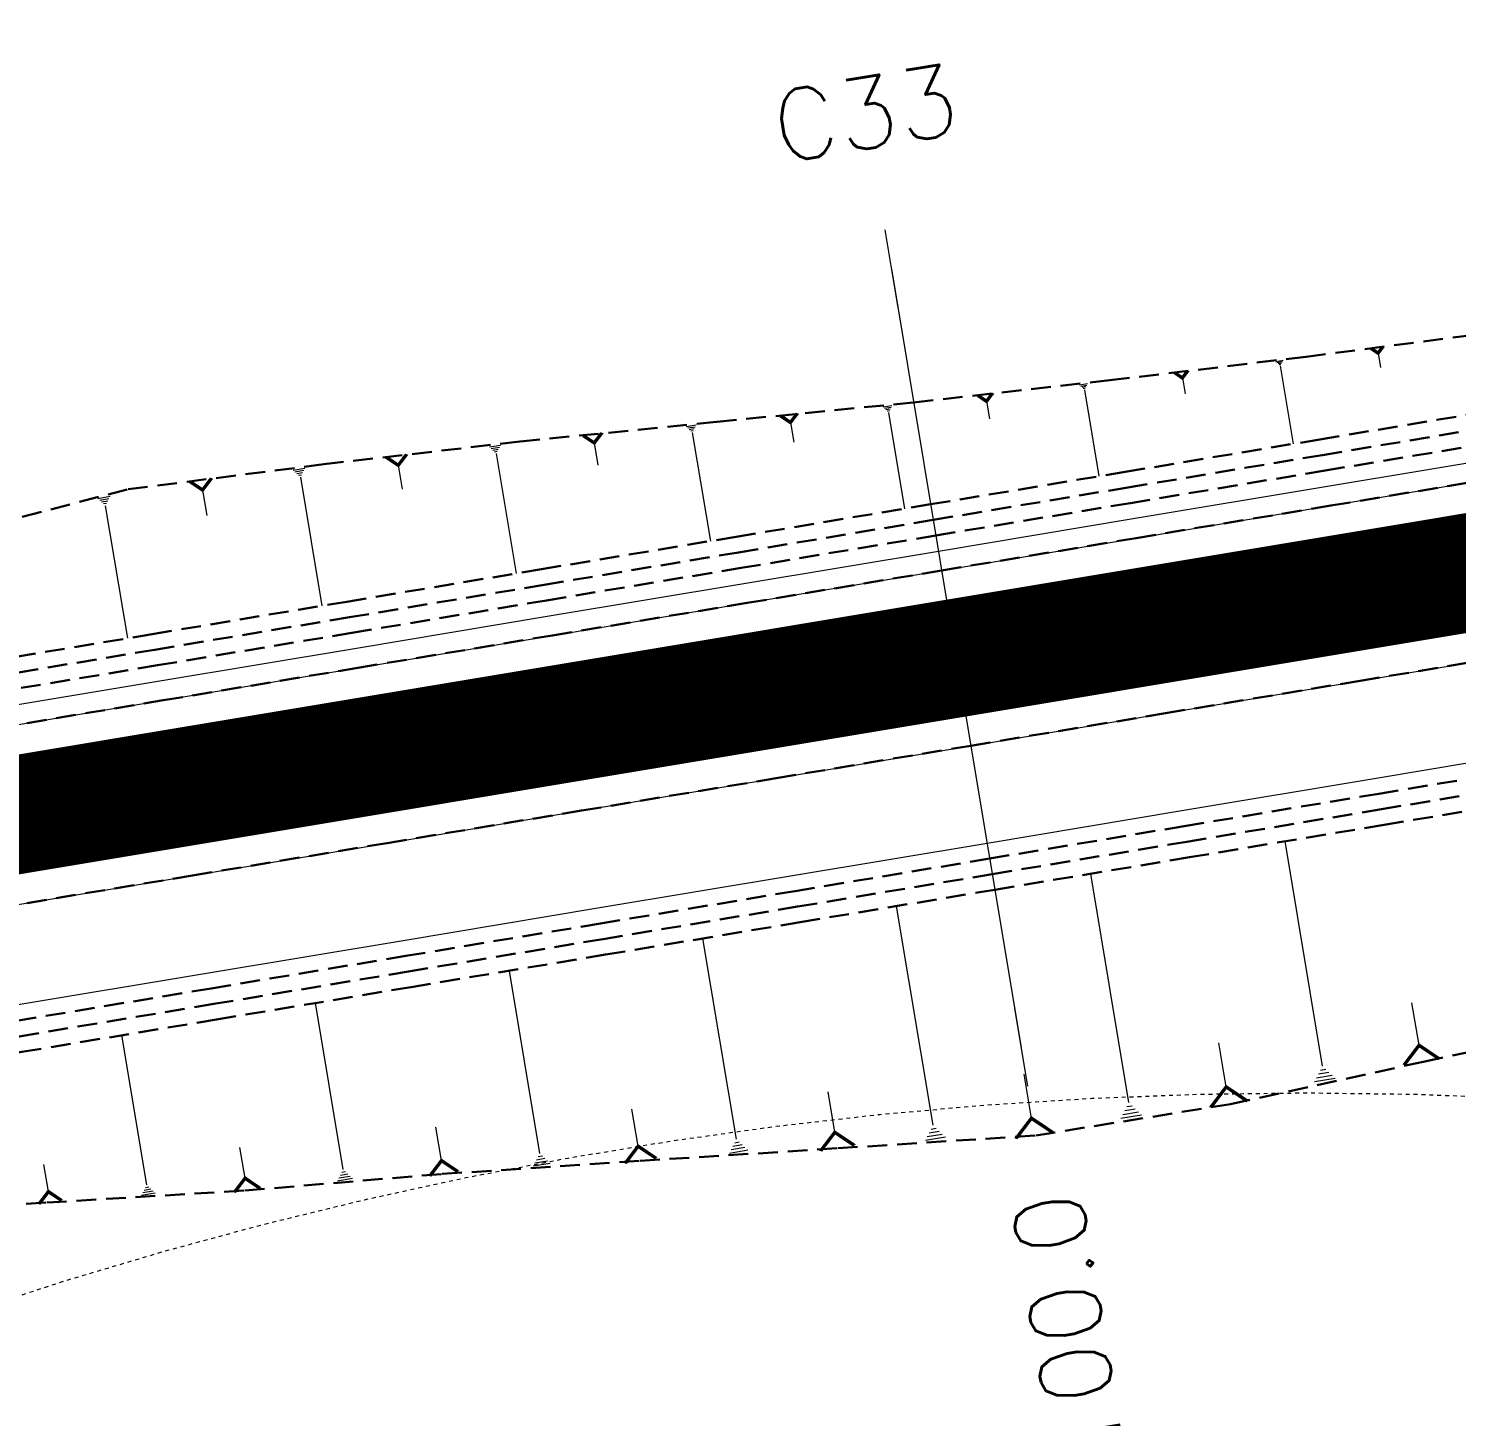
# Model space of a CAD drawing. Header units: metres. Extents: x 544752 to 548977, y 1840603 to 1844608.
# Drawn here: x 548291.02 to 548327.2, y 1841714.49 to 1841749.66 of the extents above; entities that cross this region are included whole.
import ezdxf

# ---------------------------------------------------------------- set-up
doc = ezdxf.new("R2010")
doc.units = ezdxf.units.M
doc.header["$MEASUREMENT"] = 0
for name, pattern in [('ACAD_ISO02W100', [15, 12, -3]), ('Anordnung Grundriss$0$GESTRICHELT', [0.75, 0.5, -0.25]), ('HIDDEN', [0.375, 0.25, -0.125])]:
    doc.linetypes.add(name, pattern=pattern)
doc.layers.add('C-ROAD', color=7, linetype='Continuous')
for name, color, linetype, lineweight in [('C-ROAD-CORR', 5, 'Continuous', 0), ('C-ROAD-SAMP', 150, 'HIDDEN', 0), ('C-ROAD-SAMP-TEXT', 11, 'Continuous', 0), ('C-TOPO-FEAT', 94, 'Continuous', 5), ('Đường', 5, 'ACAD_ISO02W100', 5)]:
    doc.layers.add(name, color=color, linetype=linetype, lineweight=lineweight)

# ---------------------------------------------------------------- blocks, each defined once
blk = doc.blocks.new('TB')
at = {"layer": 'Defpoints', "color": 5, "linetype": 'Anordnung Grundriss$0$GESTRICHELT', "lineweight": 5, "ltscale": 0.2}
blk.add_circle((-0.4049538253086098, -1.769394799566726e-07), 105.7280000291212, dxfattribs=at)

msp = doc.modelspace()

# ---------------------------------------------------------------- linework, layer by layer
at = {"layer": 'C-ROAD-CORR', "color": 160, "linetype": 'Continuous'}
for p, q in [((548325.2167792142, 1841741.432932941, 511.4804253833009), (548325.2775108424, 1841741.068661792, 511.1111263169915)), ((548322.8081979646, 1841741.24492919, 511.4662132292452), (548322.6278067505, 1841741.214854198, 511.4662132292452)), ((548322.7906615617, 1841741.211104614, 511.4357330465833), (548322.655368151, 1841741.18854837, 511.4357330465833)), ((548322.7731251586, 1841741.177280038, 511.4052528639214), (548322.6829295517, 1841741.162242541, 511.4052528639214)), ((548322.7555887557, 1841741.143455461, 511.3747726812595), (548322.7104909522, 1841741.135936713, 511.3747726812595)), ((548322.7380523528, 1841741.109630885, 511.3442924985976), (548323.067427047, 1841739.134026052, 509.3414190266435)), ((548320.2571125586, 1841740.804458929, 511.2264786896142), (548320.3240534798, 1841740.40294415, 510.8194219308652)), ((548317.8534924795, 1841740.653441293, 511.248024940459), (548317.653458223, 1841740.620091394, 511.248024940459)), ((548317.8340465141, 1841740.615933513, 511.2142257295696), (548317.6840208216, 1841740.590921089, 511.2142257295696)), ((548317.8146005486, 1841740.578425733, 511.1804265186803), (548317.7145834203, 1841740.561750783, 511.1804265186803)), ((548317.7951545832, 1841740.540917953, 511.1466273077909), (548317.7451460189, 1841740.532580478, 511.1466273077909)), ((548317.7757086176, 1841740.503410173, 511.1128280969016), (548318.1409493668, 1841738.312679064, 508.8918590294227)), ((548312.8961629593, 1841740.099567274, 511.0675483607085), (548312.6732991501, 1841740.062411211, 511.0675483607085)), ((548312.8744976604, 1841740.057778798, 511.0298917062481), (548312.7073498035, 1841740.02991175, 511.0298917062481)), ((548312.8528323616, 1841740.015990322, 510.9922350517876), (548312.741400457, 1841739.99741229, 510.9922350517876)), ((548312.8311670627, 1841739.974201846, 510.9545783973271), (548312.7754511104, 1841739.96491283, 510.9545783973271)), ((548315.2930572062, 1841740.213443188, 511.0103668279388), (548315.3674026078, 1841739.76751599, 510.5582846393018)), ((548307.9350938179, 1841739.606045309, 510.9475454945153), (548307.6842942232, 1841739.564231765, 510.9475454945153)), ((548310.3234821234, 1841739.675744386, 510.8480528811121), (548310.4069294045, 1841739.175223689, 510.3406236572947)), ((548312.8095017639, 1841739.932413369, 510.9169217428666), (548313.2164267875, 1841737.491658031, 508.4424774426525)), ((548307.9107127927, 1841739.559018684, 510.9051686110049), (548307.7226130966, 1841739.527658526, 510.9051686110049)), ((548307.8863317673, 1841739.511992058, 510.8627917274944), (548307.7609319701, 1841739.491085286, 510.8627917274944)), ((548307.8619507421, 1841739.464965433, 510.8204148439839), (548307.7992508435, 1841739.454512047, 510.8204148439839)), ((548307.8375697169, 1841739.417938807, 510.7780379604734), (548308.29550244, 1841736.6712369, 507.9934242083419)), ((548302.9750868169, 1841739.094876481, 510.8098625414037), (548302.6978440554, 1841739.048654307, 510.8098625414037)), ((548302.9481351675, 1841739.042891582, 510.7630176323303), (548302.7402030962, 1841739.008224952, 510.7630176323303)), ((548302.9211835179, 1841738.990906683, 510.7161727232569), (548302.7825621371, 1841738.967795596, 510.7161727232569)), ((548302.8942318684, 1841738.938921785, 510.6693278141835), (548302.8249211779, 1841738.927366241, 510.6693278141835)), ((548302.8672802189, 1841738.886936886, 510.6224829051101), (548303.3734952824, 1841735.850635241, 507.5442721634601)), ((548305.3519564262, 1841739.156962833, 510.7048262458054), (548305.4451077958, 1841738.598236558, 510.1383880521602)), ((548298.0198168772, 1841738.511375678, 510.5996826648135), (548297.7222543341, 1841738.461765771, 510.5996826648135)), ((548300.3852761143, 1841738.591104846, 510.5141006363426), (548300.4866329937, 1841737.98316154, 509.8977660839201)), ((548297.9908898771, 1841738.455580682, 510.5494043809458), (548297.7677179698, 1841738.418373252, 510.5494043809458)), ((548297.9619628771, 1841738.399785687, 510.4991260970781), (548297.8131816054, 1841738.374980733, 510.4991260970781)), ((548297.933035877, 1841738.343990691, 510.4488478132105), (548297.8586452411, 1841738.331588214, 510.4488478132105)), ((548297.9041088768, 1841738.288195696, 510.3985695293428), (548298.4474256464, 1841735.029356282, 507.0947494018256)), ((548293.0805592851, 1841737.796403558, 510.2571762844463), (548292.773910234, 1841737.74527874, 510.2571762844463)), ((548295.425359482, 1841737.964839638, 510.2623842842701), (548295.532996085, 1841737.319230255, 509.6078637619576)), ((548293.0507489567, 1841737.738904781, 510.2053626795332), (548292.8207621683, 1841737.700561167, 510.2053626795332)), ((548293.0209386282, 1841737.681406003, 510.15354907462), (548292.8676141027, 1841737.655843595, 510.15354907462)), ((548292.9911282999, 1841737.623907226, 510.1017354697069), (548292.914466037, 1841737.611126021, 510.1017354697069)), ((548292.9613179713, 1841737.566408449, 510.0499218647937), (548293.5212257142, 1841734.2080556, 506.6452147501741)), ((548323.812251161, 1841723.36567277, 514.8702963279777), (548322.8623557587, 1841729.063189853, 509.0941382463064)), ((548318.9007142751, 1841722.441215275, 514.5247002838793), (548317.9336890386, 1841728.241477906, 508.6443784907861)), ((548313.9403520192, 1841721.86797476, 513.8255034842832), (548313.0144890377, 1841727.421344259, 508.1954826097229)), ((548308.9564782872, 1841721.512689687, 512.9085909575512), (548308.1077684214, 1841726.603291187, 507.7477255204118)), ((548303.972807134, 1841721.153897033, 511.9951376368368), (548303.2006759333, 1841725.785176116, 507.2999344963542)), ((548298.9922189565, 1841720.748998379, 511.1272608346351), (548298.2891040925, 1841724.966314243, 506.8517347141849)), ((548326.2552865633, 1841723.894180263, 514.9754745856713), (548326.0758148065, 1841724.970660261, 513.8841362804022)), ((548294.0110449097, 1841720.354980099, 510.2486644842979), (548293.3787271555, 1841724.147651585, 506.4036439715757)), ((548321.3688374626, 1841722.839134405, 514.7631091006256), (548321.1818430448, 1841723.960735675, 513.6260267284549)), ((548316.4322336256, 1841722.046595642, 514.2829952100864), (548316.2461936206, 1841723.162472299, 513.1517164661675)), ((548323.6099557345, 1841722.975481171, 515.2219078618734), (548324.1301923761, 1841723.062215513, 515.2219078618734)), ((548323.6605295911, 1841723.073029071, 515.1340049783995), (548324.0507070723, 1841723.138079827, 515.1340049783995)), ((548323.7111034477, 1841723.170576971, 515.0461020949256), (548323.9712217685, 1841723.213944141, 515.0461020949256)), ((548323.7616773044, 1841723.26812487, 514.9581992114516), (548323.8917364647, 1841723.289808456, 514.9581992114516)), ((548311.4484698786, 1841721.689363337, 513.3680024327623), (548311.2772536376, 1841722.716326365, 512.3268645638792)), ((548306.4644866958, 1841721.336016037, 512.449179482341), (548306.3082169481, 1841722.273329299, 511.4989287863112)), ((548318.7977425258, 1841722.242601237, 514.7036764247895), (548319.0625516619, 1841722.286750465, 514.7036764247895)), ((548318.8492284005, 1841722.341908256, 514.6141883543344), (548318.9816329684, 1841722.36398287, 514.6141883543344)), ((548318.6947707767, 1841722.043987199, 514.8826525656997), (548319.2243890485, 1841722.132285655, 514.8826525656997)), ((548318.7462566512, 1841722.143294218, 514.7931644952446), (548319.1434703552, 1841722.20951806, 514.7931644952446)), ((548301.4811292983, 1841720.971747907, 511.5411254945858), (548301.3394610018, 1841721.82148098, 510.6796638287009)), ((548313.7431746817, 1841721.487655036, 514.1682192215585), (548314.2502492995, 1841721.572194993, 514.1682192215585)), ((548313.792469016, 1841721.582734967, 514.0825402872397), (548314.1727749794, 1841721.646139935, 514.0825402872397)), ((548313.8417633504, 1841721.677814898, 513.9968613529209), (548314.0953006593, 1841721.720084877, 513.9968613529209)), ((548313.8910576848, 1841721.772894829, 513.911182418602), (548314.0178263392, 1841721.794029818, 513.911182418602)), ((548296.5033518515, 1841720.525614547, 510.7140234027259), (548296.37369385, 1841721.303309308, 509.925594370447)), ((548308.7757319403, 1841721.164062398, 513.2227478395013), (548309.240551508, 1841721.241557553, 513.2227478395013)), ((548308.820918527, 1841721.25121922, 513.1442086190137), (548309.1695332029, 1841721.309340587, 513.1442086190137)), ((548308.8661051138, 1841721.338376043, 513.0656693985262), (548309.0985148976, 1841721.37712362, 513.0656693985262)), ((548308.9112917004, 1841721.425532865, 512.9871301780387), (548309.0274965925, 1841721.444906654, 512.9871301780387)), ((548291.5186604786, 1841720.185533942, 509.7821314202849), (548291.4043678581, 1841720.87106643, 509.0871367476474)), ((548303.8083694391, 1841720.836726209, 512.2809483010993), (548304.2312485706, 1841720.907229015, 512.2809483010993)), ((548303.8494788628, 1841720.916018915, 512.2094956350337), (548304.1666382115, 1841720.96889602, 512.2094956350337)), ((548303.8905882866, 1841720.995311621, 512.1380429689681), (548304.1020278523, 1841721.030563024, 512.1380429689681)), ((548303.9316977103, 1841721.074604327, 512.0665903029025), (548304.0374174932, 1841721.092230029, 512.0665903029025)), ((548298.8424793949, 1841720.460177618, 511.3875245386666), (548299.2275598097, 1841720.524378587, 511.3875245386666)), ((548298.8799142853, 1841720.532382808, 511.3224586126587), (548299.1687245964, 1841720.580533535, 511.3224586126587)), ((548298.9173491757, 1841720.604587999, 511.2573926866509), (548299.1098893831, 1841720.636688483, 511.2573926866509)), ((548298.9547840661, 1841720.676793189, 511.192326760643), (548299.0510541698, 1841720.692843431, 511.192326760643)), ((548293.8763827257, 1841720.095240896, 510.4827220604946), (548294.2226891337, 1841720.152977425, 510.4827220604946)), ((548293.9100482716, 1841720.160175696, 510.4242076664454), (548294.1697780777, 1841720.203478094, 510.4242076664454)), ((548293.9437138177, 1841720.225110497, 510.3656932723962), (548294.1168670217, 1841720.253978762, 510.3656932723962)), ((548293.9773793637, 1841720.290045298, 510.3071788783471), (548294.0639559657, 1841720.304479431, 510.3071788783471))]:
    msp.add_line(p, q, dxfattribs=at)
at = {"layer": 'C-ROAD-CORR', "color": 5, "linetype": 'Anordnung Grundriss$0$GESTRICHELT', "lineweight": 30, "extrusion": (-0.116284469459352, 0.6974796931566187, -0.707106781042797), "const_width": 0.1, "elevation": 1220453.871314385}
msp.add_lwpolyline([(-843736.1030530976, 1221177.419351879), (-843736.2575376465, 1221177.213372481), (-843736.4120221948, 1221177.419351879)], dxfattribs=at)
at = {"layer": 'C-ROAD-CORR', "color": 5, "linetype": 'Anordnung Grundriss$0$GESTRICHELT', "lineweight": 30, "extrusion": (-0.1162844693431511, 0.6974796930467764, -0.7071067811702533), "const_width": 0.1, "elevation": 1220454.189127508}
msp.add_lwpolyline([(-843731.0915273961, 1221177.399529893), (-843731.2618066776, 1221177.172490852), (-843731.4320859588, 1221177.399529893)], dxfattribs=at)
at = {"layer": 'C-ROAD-CORR', "color": 5, "linetype": 'Anordnung Grundriss$0$GESTRICHELT', "lineweight": 30, "extrusion": (-0.1162844701684457, 0.6974796929341932, -0.7071067811455831), "const_width": 0.1, "elevation": 1220454.506302878}
msp.add_lwpolyline([(-843726.0810611618, 1221177.436105032), (-843726.2701754034, 1221177.18395271), (-843726.4592896448, 1221177.436105032)], dxfattribs=at)
at = {"layer": 'C-ROAD-CORR', "color": 5, "linetype": 'Anordnung Grundriss$0$GESTRICHELT', "lineweight": 30, "extrusion": (-0.1162844694978345, 0.6974796930836303, -0.7071067811084633), "const_width": 0.1, "elevation": 1220454.824569527}
msp.add_lwpolyline([(-843721.0658927262, 1221177.555567156), (-843721.2781596442, 1221177.272544599), (-843721.4904265618, 1221177.555567156)], dxfattribs=at)
at = {"layer": 'C-ROAD-CORR', "color": 5, "linetype": 'Anordnung Grundriss$0$GESTRICHELT', "lineweight": 30, "extrusion": (-0.1162844697216585, 0.6974796930815154, -0.7071067810737414), "const_width": 0.1, "elevation": 1220455.14199108}
msp.add_lwpolyline([(-843716.052594343, 1221177.703228473), (-843716.2895457916, 1221177.387293209), (-843716.52649724, 1221177.703228473)], dxfattribs=at)
at = {"layer": 'C-ROAD-CORR', "color": 5, "linetype": 'Anordnung Grundriss$0$GESTRICHELT', "lineweight": 30, "extrusion": (-0.1162844700922773, 0.6974796930230168, -0.7071067810704948), "const_width": 0.1, "elevation": 1220455.459416836}
msp.add_lwpolyline([(-843711.0405217565, 1221177.778746353), (-843711.2983457631, 1221177.434981009), (-843711.5561697709, 1221177.778746353)], dxfattribs=at)
at = {"layer": 'C-ROAD-CORR', "color": 5, "linetype": 'Anordnung Grundriss$0$GESTRICHELT', "lineweight": 30, "extrusion": (-0.1162844698509946, 0.6974796928643777, -0.7071067812666532), "const_width": 0.1, "elevation": 1220455.777201209}
msp.add_lwpolyline([(-843706.0286519118, 1221177.7625259), (-843706.3024498089, 1221177.397462037), (-843706.5762477044, 1221177.762525899)], dxfattribs=at)
at = {"layer": 'C-ROAD-CORR', "color": 5, "linetype": 'Anordnung Grundriss$0$GESTRICHELT', "lineweight": 30, "extrusion": (-0.1162844697414053, 0.6974796928724201, 0.7071067812767425), "const_width": 0.1, "elevation": 1221167.33087763}
msp.add_lwpolyline([(-843734.8549594162, -1220438.437186276), (-843734.3984326582, -1220439.04588862), (-843733.9419059001, -1220438.437186276)], dxfattribs=at)
at = {"layer": 'C-ROAD-CORR', "color": 5, "linetype": 'Anordnung Grundriss$0$GESTRICHELT', "lineweight": 30, "extrusion": (-0.1162844697748096, 0.6974796929684035, 0.7071067811765724), "const_width": 0.1, "elevation": 1221167.013216044}
msp.add_lwpolyline([(-843729.880712206, -1220438.393994852), (-843729.4050498686, -1220439.028211302), (-843728.9293875314, -1220438.393994852)], dxfattribs=at)
at = {"layer": 'C-ROAD-CORR', "color": 5, "linetype": 'Anordnung Grundriss$0$GESTRICHELT', "lineweight": 30, "extrusion": (-0.1162844699845566, 0.6974796929224147, 0.707106781187442), "const_width": 0.1, "elevation": 1221166.694795222}
msp.add_lwpolyline([(-843724.8790810369, -1220438.757832156), (-843724.4058464632, -1220439.388811587), (-843723.9326118897, -1220438.757832156)], dxfattribs=at)
at = {"layer": 'C-ROAD-CORR', "color": 5, "linetype": 'Anordnung Grundriss$0$GESTRICHELT', "lineweight": 30, "extrusion": (-0.1162844698126973, 0.6974796929412793, 0.7071067811970967), "const_width": 0.1, "elevation": 1221166.378298654}
msp.add_lwpolyline([(-843719.8662937452, -1220439.785640887), (-843719.4307667468, -1220440.36634355), (-843718.9952397486, -1220439.785640886)], dxfattribs=at)
at = {"layer": 'C-ROAD-CORR', "color": 5, "linetype": 'Anordnung Grundriss$0$GESTRICHELT', "lineweight": 30, "extrusion": (-0.1162844698105458, 0.6974796928589896, 0.7071067812786198), "const_width": 0.1, "elevation": 1221166.061549656}
msp.add_lwpolyline([(-843714.8540660429, -1220440.819278284), (-843714.45655881, -1220441.349287928), (-843714.0590515772, -1220440.819278284)], dxfattribs=at)
at = {"layer": 'C-ROAD-CORR', "color": 5, "linetype": 'Anordnung Grundriss$0$GESTRICHELT', "lineweight": 30, "extrusion": (-0.1162844698621516, 0.6974796930075363, 0.7071067811236089), "const_width": 0.1, "elevation": 1221165.745121179}
msp.add_lwpolyline([(-843709.8415741345, -1220441.836019591), (-843709.4812089759, -1220442.316506469), (-843709.120843817, -1220441.836019592)], dxfattribs=at)
at = {"layer": 'C-ROAD-CORR', "color": 5, "linetype": 'Anordnung Grundriss$0$GESTRICHELT', "lineweight": 30, "extrusion": (-0.116284470100584, 0.6974796929812773, 0.7071067811103), "const_width": 0.1, "elevation": 1221165.427761835}
msp.add_lwpolyline([(-843704.8282347068, -1220442.729047801), (-843704.4984204341, -1220443.168800166), (-843704.1686061604, -1220442.729047802)], dxfattribs=at)
at = {"layer": 'C-ROAD-CORR', "color": 5, "linetype": 'Anordnung Grundriss$0$GESTRICHELT', "lineweight": 30, "extrusion": (-0.116284469603349, 0.6974796930893666, 0.707106781085453), "const_width": 0.1, "elevation": 1221165.111729261}
msp.add_lwpolyline([(-843699.8151558589, -1220443.782937443), (-843699.5244268856, -1220444.170576075), (-843699.2336979128, -1220443.782937443)], dxfattribs=at)
at = {"layer": 'C-ROAD-CORR', "color": 11, "linetype": 'Anordnung Grundriss$0$GESTRICHELT', "lineweight": 30}
msp.add_polyline3d([(548254.6909379003, 1841727.751189014, 502.2883230184723), (548259.0736900485, 1841728.486602436, 503.5234429974977), (548259.6009124307, 1841728.705111566, 503.702319310933), (548264.4242118011, 1841730.178915783, 504.8129184712176), (548269.2852555764, 1841731.426327294, 505.6940001002296), (548274.1365748576, 1841732.732066774, 506.634214780738), (548278.9867534395, 1841734.044648223, 507.5813658674721), (548283.8333398844, 1841735.378775477, 508.550360149524), (548288.6799233693, 1841736.712920486, 509.51937243123), (548293.5370656017, 1841737.983733634, 510.4241787019089), (548298.5004008667, 1841738.617596, 510.6832425645873), (548303.4735633474, 1841739.192514268, 510.8825487424544), (548308.4591667504, 1841739.692811301, 511.0062037116833), (548313.4463074744, 1841740.183887411, 511.120510484745), (548318.4215634586, 1841740.746248746, 511.3070864102979), (548323.3913917787, 1841741.341165465, 511.5266670714585), (548328.3523109003, 1841741.989519972, 511.8004231052018)], dxfattribs=at)
at = {"layer": 'C-ROAD-CORR', "color": 5, "linetype": 'Anordnung Grundriss$0$GESTRICHELT', "lineweight": 30}
for points in [[(548254.9732551124, 1841726.057837162, 503.1194727811092), (548259.3567723932, 1841726.788661283, 503.5220657079527), (548259.9051813186, 1841726.880092534, 503.572110127313), (548264.8371075249, 1841727.702347906, 504.0221673234542), (548269.7690337311, 1841728.524603278, 504.4722245195954), (548274.7009599373, 1841729.34685865, 504.9222817157365), (548279.6328861435, 1841730.169114021, 505.3723389118777), (548284.5648123497, 1841730.991369393, 505.8223961080189), (548289.496738556, 1841731.813624765, 506.2724533041601), (548294.4286647622, 1841732.635880137, 506.7225105003013), (548299.3605909684, 1841733.458135509, 507.1725676964425), (548304.2925171746, 1841734.28039088, 507.6226248925836), (548309.2244433808, 1841735.102646252, 508.0726820887248), (548314.156369587, 1841735.924901624, 508.522739284866), (548319.0882957933, 1841736.747156996, 508.9727964810071), (548324.0202219995, 1841737.569412368, 509.4228536771483), (548328.9521482056, 1841738.391667739, 509.8729108732895)], [(548255.7132849471, 1841721.619103577, 503.1194727811092), (548260.0968022279, 1841722.349927697, 503.5220657079527), (548260.6452111533, 1841722.441358949, 503.572110127313), (548265.5771373595, 1841723.26361432, 504.0221673234542), (548270.5090635658, 1841724.085869692, 504.4722245195954), (548275.440989772, 1841724.908125064, 504.9222817157365), (548280.3729159782, 1841725.730380436, 505.3723389118777), (548285.3048421844, 1841726.552635808, 505.8223961080189), (548290.2367683906, 1841727.374891179, 506.2724533041601), (548295.1686945969, 1841728.197146551, 506.7225105003013), (548300.1006208031, 1841729.019401923, 507.1725676964425), (548305.0325470093, 1841729.841657295, 507.6226248925836), (548309.9644732155, 1841730.663912666, 508.0726820887248), (548314.8963994217, 1841731.486168038, 508.522739284866), (548319.828325628, 1841732.30842341, 508.9727964810071), (548324.7602518342, 1841733.130678782, 509.4228536771483), (548329.6921780403, 1841733.952934154, 509.8729108732895)]]:
    msp.add_polyline3d(points, dxfattribs=at)
at = {"layer": 'C-ROAD-CORR', "color": 160, "linetype": 'Anordnung Grundriss$0$GESTRICHELT', "lineweight": 30}
for points in [[(548254.9732551124, 1841726.057837162, 502.9694727811092), (548259.3567723932, 1841726.788661283, 503.3720657079527), (548259.9051813186, 1841726.880092534, 503.422110127313), (548264.8371075249, 1841727.702347906, 503.8721673234542), (548269.7690337311, 1841728.524603278, 504.3222245195954), (548274.7009599373, 1841729.34685865, 504.7722817157365), (548279.6328861435, 1841730.169114021, 505.2223389118777), (548284.5648123497, 1841730.991369393, 505.6723961080189), (548289.496738556, 1841731.813624765, 506.1224533041601), (548294.4286647622, 1841732.635880137, 506.5725105003013), (548299.3605909684, 1841733.458135509, 507.0225676964425), (548304.2925171746, 1841734.28039088, 507.4726248925836), (548309.2244433808, 1841735.102646252, 507.9226820887248), (548314.156369587, 1841735.924901624, 508.372739284866), (548319.0882957933, 1841736.747156996, 508.8227964810071), (548324.0202219995, 1841737.569412368, 509.2728536771483), (548328.9521482056, 1841738.391667739, 509.7229108732895)], [(548255.7132849471, 1841721.619103577, 502.9694727811092), (548260.0968022279, 1841722.349927697, 503.3720657079527), (548260.6452111533, 1841722.441358949, 503.422110127313), (548265.5771373595, 1841723.26361432, 503.8721673234542), (548270.5090635658, 1841724.085869692, 504.3222245195954), (548275.440989772, 1841724.908125064, 504.7722817157365), (548280.3729159782, 1841725.730380436, 505.2223389118777), (548285.3048421844, 1841726.552635808, 505.6723961080189), (548290.2367683906, 1841727.374891179, 506.1224533041601), (548295.1686945969, 1841728.197146551, 506.5725105003013), (548300.1006208031, 1841729.019401923, 507.0225676964425), (548305.0325470093, 1841729.841657295, 507.4726248925836), (548309.9644732155, 1841730.663912666, 507.9226820887248), (548314.8963994217, 1841731.486168038, 508.372739284866), (548319.828325628, 1841732.30842341, 508.8227964810071), (548324.7602518342, 1841733.130678782, 509.2728536771483), (548329.6921780403, 1841733.952934154, 509.7229108732895)]]:
    msp.add_polyline3d(points, dxfattribs=at)
at = {"layer": 'C-ROAD-CORR', "color": 150, "linetype": 'Anordnung Grundriss$0$GESTRICHELT', "lineweight": 30}
msp.add_polyline3d([(548255.3432700298, 1841723.83847037, 503.1869727811091), (548259.7267873106, 1841724.56929449, 503.5895657079527), (548260.275196236, 1841724.660725741, 503.639610127313), (548265.2071224422, 1841725.482981113, 504.0896673234542), (548270.1390486484, 1841726.305236485, 504.5397245195954), (548275.0709748546, 1841727.127491857, 504.9897817157365), (548280.0029010609, 1841727.949747229, 505.4398389118777), (548284.9348272671, 1841728.7720026, 505.8898961080189), (548289.8667534733, 1841729.594257972, 506.3399533041601), (548294.7986796795, 1841730.416513344, 506.7900105003013), (548299.7306058857, 1841731.238768716, 507.2400676964425), (548304.662532092, 1841732.061024087, 507.6901248925836), (548309.5944582982, 1841732.883279459, 508.1401820887248), (548314.5263845044, 1841733.705534831, 508.590239284866), (548319.4583107106, 1841734.527790203, 509.0402964810071), (548324.3902369168, 1841735.350045575, 509.4903536771483), (548329.3221631229, 1841736.172300947, 509.9404108732895)], dxfattribs=at)
msp.add_polyline3d([(548255.3432700298, 1841723.83847037, 503.1869727811091), (548259.7267873106, 1841724.56929449, 503.5895657079527), (548260.275196236, 1841724.660725741, 503.639610127313), (548265.2071224422, 1841725.482981113, 504.0896673234542), (548270.1390486484, 1841726.305236485, 504.5397245195954), (548275.0709748546, 1841727.127491857, 504.9897817157365), (548280.0029010609, 1841727.949747229, 505.4398389118777), (548284.9348272671, 1841728.7720026, 505.8898961080189), (548289.8667534733, 1841729.594257972, 506.3399533041601), (548294.7986796795, 1841730.416513344, 506.7900105003013), (548299.7306058857, 1841731.238768716, 507.2400676964425), (548304.662532092, 1841732.061024087, 507.6901248925836), (548309.5944582982, 1841732.883279459, 508.1401820887248), (548314.5263845044, 1841733.705534831, 508.590239284866), (548319.4583107106, 1841734.527790203, 509.0402964810071), (548324.3902369168, 1841735.350045575, 509.4903536771483), (548329.3221631229, 1841736.172300947, 509.9404108732895)], dxfattribs=at)
at = {"layer": 'C-ROAD-SAMP', "color": 1, "linetype": 'Continuous', "lineweight": 13}
msp.add_lwpolyline([(548312.881873761, 1841743.569387244), (548314.5263845045, 1841733.705534831), (548316.1708952481, 1841723.841682419)], dxfattribs=at)
at = {"layer": 'C-ROAD-SAMP-TEXT', "color": 4, "linetype": 'Continuous', "lineweight": 9}
msp.add_line((548312.7174226866, 1841744.555772485), (548313.0463248354, 1841742.583002002), dxfattribs=at)
at = {"layer": 'C-ROAD-SAMP-TEXT', "color": 1, "linetype": 'Continuous', "lineweight": -3}
msp.add_line((548314.6908355788, 1841732.71914959), (548314.3619334301, 1841734.691920073), dxfattribs=at)
at = {"layer": 'C-ROAD-SAMP-TEXT', "color": 4, "linetype": 'Continuous', "lineweight": 5}
msp.add_line((548316.0064441737, 1841724.82806766), (548316.3353463225, 1841722.855297177), dxfattribs=at)
at = {"layer": 'C-TOPO-FEAT', "color": 94, "linetype": 'Continuous', "lineweight": 0, "ltscale": 2}
for points in [[(548254.8910295753, 1841726.551029783, 503.0994727811092), (548259.2745468561, 1841727.281853903, 503.5020657079527), (548259.8229557815, 1841727.373285155, 503.552110127313), (548264.7548819877, 1841728.195540527, 504.0021673234542), (548269.6868081939, 1841729.017795898, 504.4522245195954), (548274.6187344001, 1841729.84005127, 504.9022817157365), (548279.5506606064, 1841730.662306642, 505.3523389118777), (548284.4825868126, 1841731.484562014, 505.8023961080189), (548289.4145130188, 1841732.306817386, 506.2524533041601), (548294.346439225, 1841733.129072757, 506.7025105003013), (548299.2783654312, 1841733.951328129, 507.1525676964425), (548304.2102916375, 1841734.773583501, 507.6026248925836), (548309.1422178437, 1841735.595838873, 508.0526820887248), (548314.0741440499, 1841736.418094245, 508.502739284866), (548319.0060702561, 1841737.240349616, 508.9527964810071), (548323.9379964623, 1841738.062604988, 509.4028536771483), (548328.8699226684, 1841738.88486036, 509.8529108732895)], [(548254.9732551124, 1841726.057837162, 502.6694727811092), (548259.3567723932, 1841726.788661283, 503.0720657079527), (548259.9051813186, 1841726.880092534, 503.122110127313), (548264.8371075249, 1841727.702347906, 503.5721673234542), (548269.7690337311, 1841728.524603278, 504.0222245195954), (548274.7009599373, 1841729.34685865, 504.4722817157365), (548279.6328861435, 1841730.169114021, 504.9223389118777), (548284.5648123497, 1841730.991369393, 505.3723961080189), (548289.496738556, 1841731.813624765, 505.8224533041601), (548294.4286647622, 1841732.635880137, 506.2725105003013), (548299.3605909684, 1841733.458135509, 506.7225676964425), (548304.2925171746, 1841734.28039088, 507.1726248925836), (548309.2244433808, 1841735.102646252, 507.6226820887248), (548314.156369587, 1841735.924901624, 508.072739284866), (548319.0882957933, 1841736.747156996, 508.5227964810071), (548324.0202219995, 1841737.569412368, 508.9728536771483), (548328.9521482056, 1841738.391667739, 509.4229108732895)], [(548255.3432700298, 1841723.83847037, 503.0369727811092), (548259.7267873106, 1841724.56929449, 503.4395657079527), (548260.275196236, 1841724.660725741, 503.489610127313), (548265.2071224422, 1841725.482981113, 503.9396673234542), (548270.1390486484, 1841726.305236485, 504.3897245195954), (548275.0709748546, 1841727.127491857, 504.8397817157365), (548280.0029010609, 1841727.949747229, 505.2898389118777), (548284.9348272671, 1841728.7720026, 505.7398961080189), (548289.8667534733, 1841729.594257972, 506.1899533041601), (548294.7986796795, 1841730.416513344, 506.6400105003013), (548299.7306058857, 1841731.238768716, 507.0900676964425), (548304.662532092, 1841732.061024087, 507.5401248925836), (548309.5944582982, 1841732.883279459, 507.9901820887248), (548314.5263845044, 1841733.705534831, 508.440239284866), (548319.4583107106, 1841734.527790203, 508.8902964810071), (548324.3902369168, 1841735.350045575, 509.3403536771483), (548329.3221631229, 1841736.172300947, 509.7904108732895)], [(548255.3432700298, 1841723.83847037, 503.0369727811092), (548259.7267873106, 1841724.56929449, 503.4395657079527), (548260.275196236, 1841724.660725741, 503.489610127313), (548265.2071224422, 1841725.482981113, 503.9396673234542), (548270.1390486484, 1841726.305236485, 504.3897245195954), (548275.0709748546, 1841727.127491857, 504.8397817157365), (548280.0029010609, 1841727.949747229, 505.2898389118777), (548284.9348272671, 1841728.7720026, 505.7398961080189), (548289.8667534733, 1841729.594257972, 506.1899533041601), (548294.7986796795, 1841730.416513344, 506.6400105003013), (548299.7306058857, 1841731.238768716, 507.0900676964425), (548304.662532092, 1841732.061024087, 507.5401248925836), (548309.5944582982, 1841732.883279459, 507.9901820887248), (548314.5263845044, 1841733.705534831, 508.440239284866), (548319.4583107106, 1841734.527790203, 508.8902964810071), (548324.3902369168, 1841735.350045575, 509.3403536771483), (548329.3221631229, 1841736.172300947, 509.7904108732895)], [(548255.3432700298, 1841723.83847037, 502.7369727811092), (548259.7267873106, 1841724.56929449, 503.1395657079527), (548260.275196236, 1841724.660725741, 503.189610127313), (548265.2071224422, 1841725.482981113, 503.6396673234542), (548270.1390486484, 1841726.305236485, 504.0897245195954), (548275.0709748546, 1841727.127491857, 504.5397817157365), (548280.0029010609, 1841727.949747229, 504.9898389118777), (548284.9348272671, 1841728.7720026, 505.4398961080189), (548289.8667534733, 1841729.594257972, 505.8899533041601), (548294.7986796795, 1841730.416513344, 506.3400105003013), (548299.7306058857, 1841731.238768716, 506.7900676964425), (548304.662532092, 1841732.061024087, 507.2401248925836), (548309.5944582982, 1841732.883279459, 507.6901820887248), (548314.5263845044, 1841733.705534831, 508.140239284866), (548319.4583107106, 1841734.527790203, 508.5902964810071), (548324.3902369168, 1841735.350045575, 509.0403536771483), (548329.3221631229, 1841736.172300947, 509.4904108732895)], [(548255.3432700298, 1841723.83847037, 502.7369727811092), (548259.7267873106, 1841724.56929449, 503.1395657079527), (548260.275196236, 1841724.660725741, 503.189610127313), (548265.2071224422, 1841725.482981113, 503.6396673234542), (548270.1390486484, 1841726.305236485, 504.0897245195954), (548275.0709748546, 1841727.127491857, 504.5397817157365), (548280.0029010609, 1841727.949747229, 504.9898389118777), (548284.9348272671, 1841728.7720026, 505.4398961080189), (548289.8667534733, 1841729.594257972, 505.8899533041601), (548294.7986796795, 1841730.416513344, 506.3400105003013), (548299.7306058857, 1841731.238768716, 506.7900676964425), (548304.662532092, 1841732.061024087, 507.2401248925836), (548309.5944582982, 1841732.883279459, 507.6901820887248), (548314.5263845044, 1841733.705534831, 508.140239284866), (548319.4583107106, 1841734.527790203, 508.5902964810071), (548324.3902369168, 1841735.350045575, 509.0403536771483), (548329.3221631229, 1841736.172300947, 509.4904108732895)], [(548255.7132849471, 1841721.619103577, 502.6694727811092), (548260.0968022279, 1841722.349927697, 503.0720657079527), (548260.6452111533, 1841722.441358949, 503.122110127313), (548265.5771373595, 1841723.26361432, 503.5721673234542), (548270.5090635658, 1841724.085869692, 504.0222245195954), (548275.440989772, 1841724.908125064, 504.4722817157365), (548280.3729159782, 1841725.730380436, 504.9223389118777), (548285.3048421844, 1841726.552635808, 505.3723961080189), (548290.2367683906, 1841727.374891179, 505.8224533041601), (548295.1686945969, 1841728.197146551, 506.2725105003013), (548300.1006208031, 1841729.019401923, 506.7225676964425), (548305.0325470093, 1841729.841657295, 507.1726248925836), (548309.9644732155, 1841730.663912666, 507.6226820887248), (548314.8963994217, 1841731.486168038, 508.072739284866), (548319.828325628, 1841732.30842341, 508.5227964810071), (548324.7602518342, 1841733.130678782, 508.9728536771483), (548329.6921780403, 1841733.952934154, 509.4229108732895)]]:
    msp.add_polyline3d(points, dxfattribs=at)

# ---------------------------------------------------------------- block references
at = {"layer": 'Đường', "rotation": 266.3846004701915}
msp.add_blockref('TB', (548323.3810620467, 1841616.557661401), dxfattribs=at)

# ---------------------------------------------------------------- texts
at = {"layer": 'C-ROAD-SAMP-TEXT', "color": 1, "linetype": 'Continuous', "lineweight": 13, "insert": (548312.2240694636, 1841747.514928209), "char_height": 1.8, "width": 4.761428571428572, "attachment_point": 5, "rotation": 9.46534775513539, "bg_fill": 3, "box_fill_scale": 1.416666666666667, "bg_fill_color": 256, "bg_fill_true_color": 13158600, "bg_fill_transparency": 0}
msp.add_mtext('{\\Fsimplex.shx|c0;C33}', dxfattribs=at)

# ---------------------------------------------------------------- next in the draw order: linework, layer by layer
at = {"layer": 'C-ROAD-CORR', "color": 1, "linetype": 'Anordnung Grundriss$0$GESTRICHELT', "lineweight": 30}
for points in [[(548259.0772055668, 1841728.465516193, 503.5020657079527), (548259.6256144922, 1841728.556947444, 503.552110127313), (548264.5575406984, 1841729.379202816, 504.0021673234542), (548269.4894669047, 1841730.201458188, 504.4522245195954), (548274.4213931109, 1841731.02371356, 504.9022817157365), (548279.3533193171, 1841731.845968931, 505.3523389118777), (548284.2852455233, 1841732.668224303, 505.8023961080189), (548289.2171717295, 1841733.490479675, 506.2524533041601), (548294.1490979358, 1841734.312735047, 506.7025105003013), (548299.081024142, 1841735.134990419, 507.1525676964425), (548304.0129503482, 1841735.95724579, 507.6026248925836), (548308.9448765544, 1841736.779501162, 508.0526820887248), (548313.8768027606, 1841737.601756534, 508.502739284866), (548318.8087289669, 1841738.424011906, 508.9527964810071), (548323.7406551731, 1841739.246267278, 509.4028536771483), (548328.6725813792, 1841740.06852265, 509.8529108732895), (548333.6045075854, 1841740.890778021, 510.3029680694307), (548338.5364337916, 1841741.713033393, 510.7530252655719), (548340.7588060184, 1841742.083549379, 510.9558252612163), (548343.2114283274, 1841742.571347871, 511.203082461713), (548347.5790300944, 1841743.84670862, 511.6531396578542), (548351.7744253125, 1841745.607716626, 512.1031968539953), (548355.7438082576, 1841747.831787054, 512.5532540501365)], [(548259.0736900485, 1841728.486602436, 503.5234429974977), (548259.6009124307, 1841728.705111566, 503.702319310933), (548264.4242118011, 1841730.178915783, 504.8129184712176), (548269.2852555764, 1841731.426327294, 505.6940001002296), (548274.1365748576, 1841732.732066774, 506.634214780738), (548278.9867534395, 1841734.044648223, 507.5813658674721), (548283.8333398844, 1841735.378775477, 508.550360149524), (548288.6799233693, 1841736.712920486, 509.51937243123), (548293.5370656017, 1841737.983733634, 510.4241787019089), (548298.5004008667, 1841738.617596, 510.6832425645873), (548303.4735633474, 1841739.192514268, 510.8825487424544), (548308.4591667504, 1841739.692811301, 511.0062037116833), (548313.4463074744, 1841740.183887411, 511.120510484745), (548318.4215634586, 1841740.746248746, 511.3070864102979), (548323.3913917787, 1841741.341165465, 511.5266670714585), (548328.3523109003, 1841741.989519972, 511.8004231052018), (548333.3127697415, 1841742.640635264, 512.0769780294345), (548338.2726740283, 1841743.295076799, 512.3569051089424), (548340.5090463695, 1841743.581619444, 512.4745727060246), (548342.8983471326, 1841743.924001502, 512.5914958297267), (548347.2275675719, 1841744.837883527, 512.704782944545), (548351.5367734265, 1841746.094626724, 512.6450085023772)]]:
    msp.add_polyline3d(points, dxfattribs=at)
at = {"layer": 'C-ROAD-CORR', "color": 92, "linetype": 'Anordnung Grundriss$0$GESTRICHELT', "lineweight": 30}
for points in [[(548259.1429859966, 1841728.070962096, 503.1020657079527), (548259.691394922, 1841728.162393348, 503.152110127313), (548264.6233211282, 1841728.98464872, 503.6021673234542), (548269.5552473344, 1841729.806904091, 504.0522245195954), (548274.4871735406, 1841730.629159463, 504.5022817157365), (548279.4190997469, 1841731.451414835, 504.9523389118777), (548284.3510259531, 1841732.273670207, 505.4023961080189), (548289.2829521593, 1841733.095925579, 505.8524533041601), (548294.2148783655, 1841733.91818095, 506.3025105003013), (548299.1468045717, 1841734.740436322, 506.7525676964424), (548304.078730778, 1841735.562691694, 507.2026248925836), (548309.0106569842, 1841736.384947066, 507.6526820887248), (548313.9425831904, 1841737.207202438, 508.1027392848659), (548318.8745093966, 1841738.029457809, 508.5527964810071), (548323.8064356028, 1841738.851713181, 509.0028536771483), (548328.7383618089, 1841739.673968553, 509.4529108732895), (548333.6702880152, 1841740.496223925, 509.9029680694306), (548338.6022142214, 1841741.318479297, 510.3530252655718), (548340.8245864481, 1841741.688995283, 510.5558252612162), (548343.3016265931, 1841742.181650202, 510.803082461713), (548347.7127113633, 1841743.469708198, 511.2531396578541), (548351.9498751293, 1841745.248248461, 511.7031968539953), (548355.9587764876, 1841747.494461306, 512.1532540501365)], [(548259.2087664263, 1841727.676408, 503.1020657079527), (548259.7571753517, 1841727.767839251, 503.152110127313), (548264.689101558, 1841728.590094623, 503.6021673234542), (548269.6210277642, 1841729.412349995, 504.0522245195954), (548274.5529539704, 1841730.234605367, 504.5022817157365), (548279.4848801766, 1841731.056860738, 504.9523389118777), (548284.4168063828, 1841731.87911611, 505.4023961080189), (548289.348732589, 1841732.701371482, 505.8524533041601), (548294.2806587953, 1841733.523626854, 506.3025105003013), (548299.2125850015, 1841734.345882226, 506.7525676964424), (548304.1445112077, 1841735.168137597, 507.2026248925836), (548309.0764374139, 1841735.990392969, 507.6526820887248), (548314.0083636201, 1841736.812648341, 508.1027392848659), (548318.9402898264, 1841737.634903713, 508.5527964810071), (548323.8722160326, 1841738.457159085, 509.0028536771483), (548328.8041422387, 1841739.279414457, 509.4529108732895), (548333.7360684449, 1841740.101669828, 509.9029680694306), (548338.6679946511, 1841740.9239252, 510.3530252655718), (548340.8903668779, 1841741.294441186, 510.5558252612162), (548343.3918248588, 1841741.791952534, 510.803082461713), (548347.8463926322, 1841743.092707775, 511.2531396578541), (548352.1253249461, 1841744.888780296, 511.7031968539953), (548356.1737447176, 1841747.157135558, 512.1532540501365)]]:
    msp.add_polyline3d(points, dxfattribs=at)

# ---------------------------------------------------------------- next in the draw order: texts
at = {"layer": 'C-ROAD-SAMP-TEXT', "color": 1, "linetype": 'Continuous', "lineweight": -3, "insert": (548317.6509549173, 1841714.964215247), "char_height": 1.8, "width": 10.56171428571429, "attachment_point": 5, "rotation": 99.4653477551354, "bg_fill": 3, "box_fill_scale": 1.416666666666667, "bg_fill_color": 256, "bg_fill_true_color": 13158600, "bg_fill_transparency": 0}
msp.add_mtext('{\\Fsimplex.shx|c0;1+100.0}', dxfattribs=at)

# ---------------------------------------------------------------- next in the draw order: linework, layer by layer
at = {"layer": 'C-ROAD', "color": 1, "linetype": 'ACAD_ISO02W100', "lineweight": 60, "ltscale": 0.1, "const_width": 3, "flags": 128}
msp.add_lwpolyline([(548180.3945752206, 1841711.342953539), (548341.4083877621, 1841738.187327676)], dxfattribs=at)
at = {"layer": 'C-ROAD-CORR', "color": 92, "linetype": 'Anordnung Grundriss$0$GESTRICHELT', "lineweight": 30}
for points in [[(548251.2582668565, 1841717.936331005, 502.1665126399366), (548256.1901930628, 1841718.758586377, 502.6194727811092), (548260.5737103436, 1841719.489410497, 503.0220657079527), (548261.122119269, 1841719.580841749, 503.072110127313), (548266.0540454752, 1841720.403097121, 503.5221673234542), (548270.9859716814, 1841721.225352493, 503.9722245195954), (548275.9178978876, 1841722.047607864, 504.4222817157365), (548280.8498240939, 1841722.869863236, 504.8723389118777), (548285.7817503001, 1841723.692118608, 505.3223961080189), (548290.7136765063, 1841724.51437398, 505.7724533041601), (548295.6456027125, 1841725.336629352, 506.2225105003013), (548300.5775289187, 1841726.158884723, 506.6725676964425), (548305.509455125, 1841726.981140095, 507.1226248925836), (548310.4413813312, 1841727.803395467, 507.5726820887248), (548315.3733075374, 1841728.625650839, 508.022739284866), (548320.3052337436, 1841729.447906211, 508.4727964810071), (548325.2371599498, 1841730.270161582, 508.9228536771483), (548330.169086156, 1841731.092416954, 509.3729108732895)], [(548251.3240472862, 1841717.541776909, 502.1665126399366), (548256.2559734924, 1841718.364032281, 502.6194727811092), (548260.6394907732, 1841719.094856401, 503.0220657079527), (548261.1878996986, 1841719.186287652, 503.072110127313), (548266.1198259048, 1841720.008543024, 503.5221673234542), (548271.0517521111, 1841720.830798396, 503.9722245195954), (548275.9836783173, 1841721.653053768, 504.4222817157365), (548280.9156045235, 1841722.47530914, 504.8723389118777), (548285.8475307297, 1841723.297564511, 505.3223961080189), (548290.7794569359, 1841724.119819883, 505.7724533041601), (548295.7113831422, 1841724.942075255, 506.2225105003013), (548300.6433093484, 1841725.764330627, 506.6725676964425), (548305.5752355546, 1841726.586585999, 507.1226248925836), (548310.5071617608, 1841727.40884137, 507.5726820887248), (548315.439087967, 1841728.231096742, 508.022739284866), (548320.3710141733, 1841729.053352114, 508.4727964810071), (548325.3029403795, 1841729.875607486, 508.9228536771483), (548330.2348665856, 1841730.697862858, 509.3729108732895)]]:
    msp.add_polyline3d(points, dxfattribs=at)
at = {"layer": 'C-ROAD-CORR', "color": 1, "linetype": 'Anordnung Grundriss$0$GESTRICHELT', "lineweight": 30}
for points in [[(548251.3898277159, 1841717.147222812, 502.5665126399366), (548256.3217539222, 1841717.969478184, 503.0194727811091), (548260.705271203, 1841718.700302304, 503.4220657079527), (548261.2536801284, 1841718.791733556, 503.472110127313), (548266.1856063346, 1841719.613988928, 503.9221673234542), (548271.1175325408, 1841720.4362443, 504.3722245195954), (548276.049458747, 1841721.258499671, 504.8222817157365), (548280.9813849533, 1841722.080755043, 505.2723389118777), (548285.9133111595, 1841722.903010415, 505.7223961080189), (548290.8452373657, 1841723.725265787, 506.1724533041601), (548295.7771635719, 1841724.547521159, 506.6225105003012), (548300.7090897781, 1841725.36977653, 507.0725676964424), (548305.6410159844, 1841726.192031902, 507.5226248925836), (548310.5729421906, 1841727.014287274, 507.9726820887248), (548315.5048683968, 1841727.836542646, 508.4227392848659), (548320.436794603, 1841728.658798018, 508.8727964810071), (548325.3687208092, 1841729.481053389, 509.3228536771483), (548330.3006470153, 1841730.303308761, 509.7729108732894)], [(548251.5440646894, 1841716.222102226, 503.5044023683174), (548256.4159600143, 1841717.404425634, 503.5923245698594), (548260.7995696698, 1841718.134695687, 503.9954792117049), (548261.3523730669, 1841718.199768691, 504.0722456928943), (548266.3815880154, 1841718.438481634, 505.1138997673096), (548271.4053653154, 1841718.709809846, 506.1224883935086), (548276.42588506, 1841719.000677028, 507.1112683601266), (548281.4446035678, 1841719.302348112, 508.0890953015657), (548286.4634702534, 1841719.603130419, 509.067823287889), (548291.4812941082, 1841719.910167675, 510.0402099904541), (548296.4996043899, 1841720.214287319, 511.0155545757132), (548301.4986292606, 1841720.63408176, 511.8736277411398), (548306.51239323, 1841720.965470398, 512.8213269469032), (548311.5281164458, 1841721.285107384, 513.7809400090315), (548316.543142833, 1841721.608923981, 514.7363157707767), (548321.4798060827, 1841722.402766344, 515.2151781509859), (548326.3693632019, 1841723.479153482, 515.4075958812024), (548331.2670950656, 1841724.506508121, 515.6497228910996)]]:
    msp.add_polyline3d(points, dxfattribs=at)
at = {"layer": 'C-ROAD-CORR', "color": 11, "linetype": 'Anordnung Grundriss$0$GESTRICHELT', "lineweight": 30}
msp.add_polyline3d([(548251.5440646894, 1841716.222102226, 503.5044023683174), (548256.4159600143, 1841717.404425634, 503.5923245698594), (548260.7995696698, 1841718.134695687, 503.9954792117049), (548261.3523730669, 1841718.199768691, 504.0722456928943), (548266.3815880154, 1841718.438481634, 505.1138997673096), (548271.4053653154, 1841718.709809846, 506.1224883935086), (548276.42588506, 1841719.000677028, 507.1112683601266), (548281.4446035678, 1841719.302348112, 508.0890953015657), (548286.4634702534, 1841719.603130419, 509.067823287889), (548291.4812941082, 1841719.910167675, 510.0402099904541), (548296.4996043899, 1841720.214287319, 511.0155545757132), (548301.4986292606, 1841720.63408176, 511.8736277411398), (548306.51239323, 1841720.965470398, 512.8213269469032), (548311.5281164458, 1841721.285107384, 513.7809400090315), (548316.543142833, 1841721.608923981, 514.7363157707767), (548321.4798060827, 1841722.402766344, 515.2151781509859), (548326.3693632019, 1841723.479153482, 515.4075958812024), (548331.2670950656, 1841724.506508121, 515.6497228910996)], dxfattribs=at)
at = {"layer": 'C-TOPO-FEAT', "color": 94, "linetype": 'Continuous', "lineweight": 0, "ltscale": 2}
msp.add_polyline3d([(548251.1924864268, 1841718.330885102, 502.5665126399366), (548256.124412633, 1841719.153140474, 503.0194727811091), (548260.5079299138, 1841719.883964594, 503.4220657079527), (548261.0563388392, 1841719.975395845, 503.472110127313), (548265.9882650455, 1841720.797651217, 503.9221673234542), (548270.9201912517, 1841721.619906589, 504.3722245195954), (548275.8521174579, 1841722.442161961, 504.8222817157365), (548280.7840436641, 1841723.264417333, 505.2723389118777), (548285.7159698703, 1841724.086672704, 505.7223961080189), (548290.6478960766, 1841724.908928076, 506.1724533041601), (548295.5798222828, 1841725.731183448, 506.6225105003012), (548300.511748489, 1841726.55343882, 507.0725676964424), (548305.4436746952, 1841727.375694192, 507.5226248925836), (548310.3756009014, 1841728.197949563, 507.9726820887248), (548315.3075271077, 1841729.020204935, 508.4227392848659), (548320.2394533139, 1841729.842460307, 508.8727964810071), (548325.1713795201, 1841730.664715679, 509.3228536771483), (548330.1033057262, 1841731.486971051, 509.7729108732894)], dxfattribs=at)

doc.saveas('drawing.dxf')
